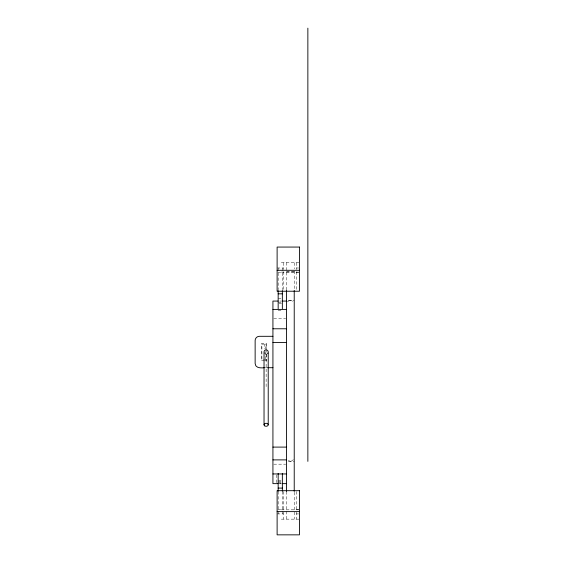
<?xml version="1.0" encoding="UTF-8"?>
<svg xmlns="http://www.w3.org/2000/svg" width="563" height="563" viewBox="0 0 563 563"><rect width="100%" height="100%" fill="white"/><g stroke="black" fill="none" stroke-linecap="round" stroke-linejoin="round"><path stroke-width="0.42" stroke-dasharray="2.81 2.11" d="M287.334 301.944L289.431 300.417L290.719 300.213M293.429 459.647L291.331 461.167L290.044 461.371M281.303 262.766L299.46 262.766M277.116 267.995L283.393 267.995M296.321 267.995L298.671 267.995M286.539 271.845L294.224 271.845M286.539 272.006L294.224 272.006M281.303 272.084L299.46 272.084M277.904 272.682L283.393 272.682M296.321 272.682L298.671 272.682M278.164 298.411L281.514 298.411M288.242 300.213L294.224 300.213M279.734 301.064L281.437 301.064M278.164 302.458L281.514 302.458M279.002 303.464L281.514 303.464M278.164 310.473L282.352 310.473M273.78 318.517L285.687 318.517M266.158 359.884L261.908 359.884L261.908 344.12L266.158 344.12L266.13 387.858M264.42 360.461L261.331 360.461L261.331 343.543L266.742 343.543L266.742 349.461M265.194 360.461L266.742 360.461L266.742 353.691M265.279 367.702L267.826 367.702M288.242 461.371L294.224 461.371M273.78 464.179L285.687 464.179M278.164 480.471L281.514 480.471M278.101 481.428L281.366 481.428M278.101 482.66L281.366 482.66M278.164 483.504L281.514 483.504M279.734 483.638L281.437 483.638M277.904 509.233L283.393 509.233M296.321 509.233L298.671 509.233M281.303 509.832L299.46 509.832M277.116 513.92L283.393 513.92M296.321 513.92L298.671 513.92M281.303 519.149L299.46 519.149M290.044 300.213L291.331 300.417L293.429 301.944M290.719 461.371L288.263 460.576M296.321 262.766L296.321 269.6M296.321 271.76L296.321 290.353M296.321 491.534L296.321 510.155M296.321 512.098L296.321 519.149M294.224 262.766L294.224 268.84M294.224 271.028L294.224 290.29M294.224 492.252L294.224 510.979M294.224 512.098L294.224 519.149M286.539 262.541L286.539 290.29M286.539 491.612L286.539 519.698M283.393 262.766L283.393 269.6M283.393 271.76L283.393 290.353M283.393 491.534L283.393 510.155M283.393 512.098L283.393 519.149M282.352 267.995L282.352 289.72M282.352 491.534L282.352 513.92M278.164 267.995L278.164 289.72M278.164 491.534L278.164 513.92M276.468 474.933L276.468 482.66M265.63 359.349L265.63 344.655L264.533 344.655L264.533 348.976M266.672 354.021A2.09 2.09 0 0 1 265.082 353.81"/><path stroke-width="0.84" d="M277.116 270.296L299.46 270.296M278.164 293.823L282.352 293.823M278.031 301.064L272.928 301.064L272.928 483.638L278.031 483.638M282.281 301.064L286.539 301.064M272.928 309.404L286.539 309.404M272.928 328.778L286.539 328.778M272.928 336.308L259.325 336.308C257.087 336.308 255.145 338.25 255.138 340.488L255.138 363.515C255.25 368.237 261.077 368.132 264.427 367.702M272.928 342.494L286.539 342.494M267.826 367.702L272.928 367.702M272.928 447.099L286.539 447.099M272.928 459.887L286.539 459.887M272.928 473.947L286.539 473.947M282.281 483.638L286.539 483.638M278.164 488.093L282.352 488.093M277.116 511.619L299.46 511.619M307.862 28.15L307.862 461.371M294.224 290.431L294.224 491.429M286.539 290.431L286.539 491.612M282.352 290.592L282.352 308.721M282.352 473.462L282.352 491.323M278.164 290.592L278.164 308.721M278.164 473.462L278.164 491.323M268.22 353.057L268.22 424.784M264.033 353.057L264.033 424.784M264.314 353.05A2.09 2.09 0 0 1 264.927 350.292A2.09 2.09 0 0 1 267.735 350.658A2.09 2.09 0 0 1 267.608 353.48M299.46 247.066L277.116 247.066L277.116 291.226L299.46 291.226L299.46 247.066M299.46 490.69L277.116 490.69L277.116 534.85L299.46 534.85L299.46 490.69M264.652 425.832A2.09 1.485 0 0 0 268.15 425.171A2.09 1.485 0 0 0 265.588 423.355A2.09 1.485 0 0 0 264.652 425.832"/></g></svg>
